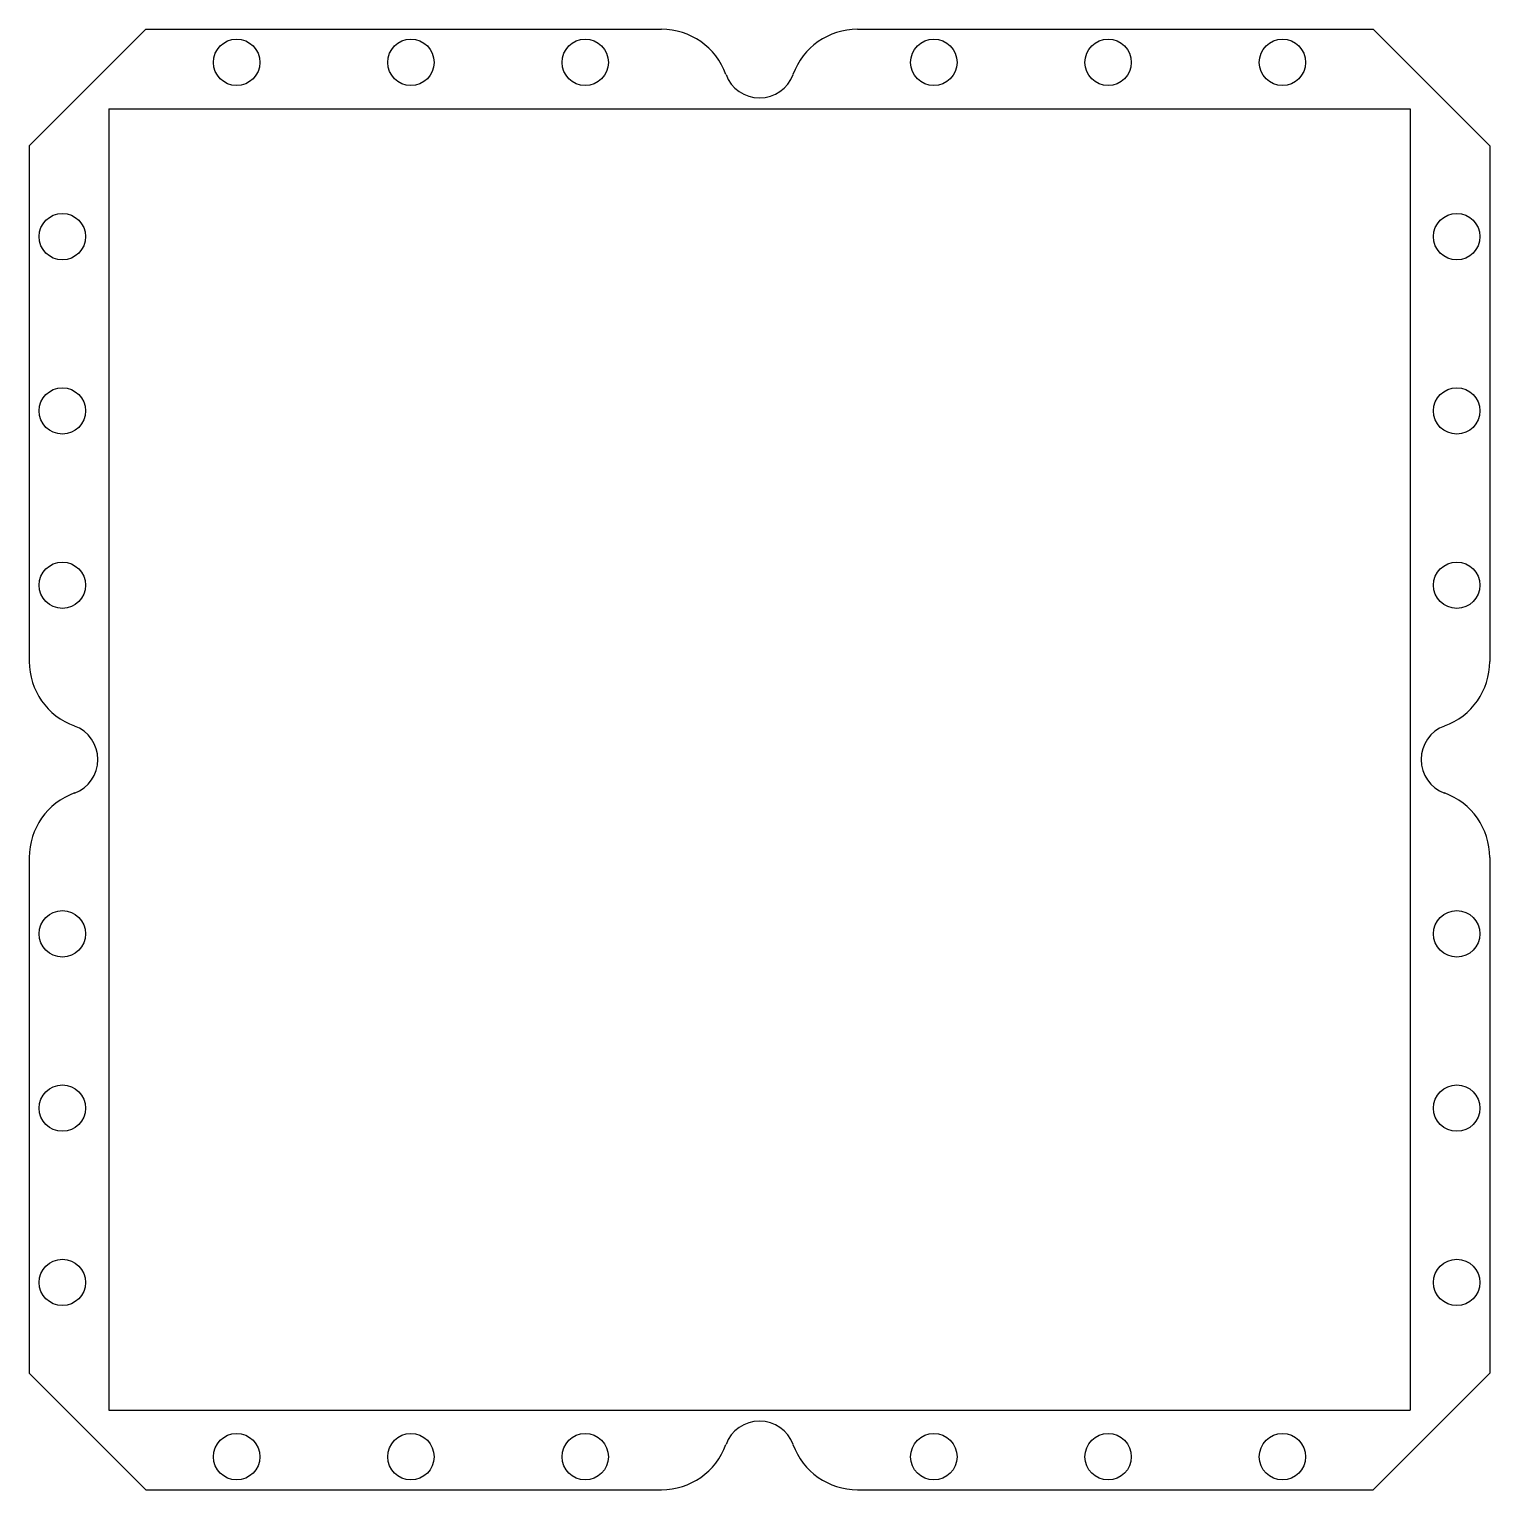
# Model space of a CAD drawing. Header units: millimetres. Extents: x 0 to 213, y -213 to 0.
import ezdxf

# ---------------------------------------------------------------- set-up
doc = ezdxf.new("R2010")
doc.units = ezdxf.units.MM

msp = doc.modelspace()

# ---------------------------------------------------------------- linework, layer by layer
at = {"color": 7, "linetype": 'Continuous', "lineweight": 25}
for p, q in [((0, -17), (17, 0)), ((17, 0), (92.14, 0)), ((120.71, 0), (195.85, 0)), ((195.85, 0), (212.85, -17)), ((11.61, -11.61), (11.61, -201.24)), ((11.61, -11.61), (201.24, -11.61)), ((201.24, -11.61), (201.24, -201.24)), ((0, -17), (0, -92.14)), ((212.85, -17), (212.85, -92.14)), ((0, -120.71), (0, -195.85)), ((212.85, -120.71), (212.85, -195.85)), ((17, -212.85), (0, -195.85)), ((212.85, -195.85), (195.85, -212.85)), ((11.61, -201.24), (201.24, -201.24)), ((17, -212.85), (92.14, -212.85)), ((120.71, -212.85), (195.85, -212.85))]:
    msp.add_line(p, q, dxfattribs=at)
for centre in [(30.23, -4.83), (55.63, -4.83), (81.03, -4.83), (131.83, -4.83), (157.23, -4.83), (182.63, -4.83), (4.83, -30.23), (208.03, -30.23), (4.83, -55.63), (208.03, -55.63), (4.83, -81.03), (208.03, -81.03), (4.83, -131.83), (208.03, -131.83), (4.83, -157.23), (208.03, -157.23), (4.83, -182.63), (208.03, -182.63), (30.23, -208.03), (55.63, -208.03), (81.03, -208.03), (131.83, -208.03), (157.23, -208.03), (182.63, -208.03)]:
    msp.add_circle(centre, 3.38, dxfattribs=at)
for centre, radius, start, end in [((92.14, -10), 10, 19.9087, 90), ((120.71, -10), 10, 90, 160.0913), ((106.43, -4.83), 5.19, 199.9087, 340.0913), ((10, -92.14), 10, 180, 250.0913), ((202.85, -92.14), 10, 289.9087, 0), ((4.83, -106.43), 5.19, 289.9087, 70.0913), ((208.03, -106.43), 5.19, 109.9087, 250.0913), ((10, -120.71), 10, 109.9087, 180), ((202.85, -120.71), 10, 0, 70.0913), ((106.43, -208.03), 5.19, 19.9087, 160.0913), ((92.14, -202.85), 10, 270, 340.0913), ((120.71, -202.85), 10, 199.9087, 270)]:
    msp.add_arc(centre, radius, start, end, dxfattribs=at)

doc.saveas('drawing.dxf')
